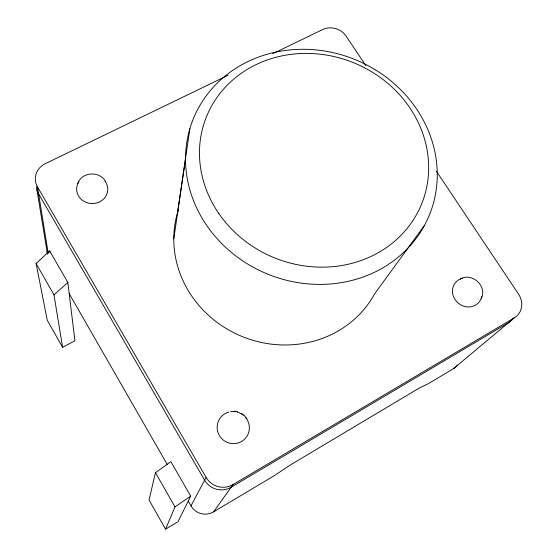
<?xml version="1.0" encoding="UTF-8"?>
<svg xmlns="http://www.w3.org/2000/svg" width="557" height="557" viewBox="0 0 557 557"><rect width="100%" height="100%" fill="white"/><g stroke="black" fill="none" stroke-linecap="round" stroke-linejoin="round"><path stroke-width="0.84" d="M177.544 212.677L189.881 128.639M173.784 238.779L185.516 158.982M155.466 472.691L149.032 499.97L165.554 529.15L178.003 521.756L190.696 496.12L170.867 461.642L155.466 472.691L174.989 506.905L165.554 529.15M481.283 298.489C487.535 286.201 472.051 272.095 460.284 278.973M77.674 183.692C81.468 171.925 99.341 170.595 105.37 181.136M436.43 171.257L518.532 294.117A18.437 16.613 41.8 0 1 514.292 317.852L453.482 368.678L428.34 383.682L419.546 387.881L290.343 464.963L274.274 475.643L213.61 511.855A16.661 16.466 -88.5 0 1 191.009 505.881L206.104 477.398L37.479 186.846A18.799 17.142 -1 0 1 45.333 163.654L228.231 75.223M213.61 511.855L233.049 484.555L514.292 317.852M424.545 225.279A127.462 115.835 22.2 0 1 207.079 225.982A127.462 115.835 22.2 0 1 302.535 49.281A127.462 115.835 22.2 0 1 424.545 225.279L374.617 293.852A107.111 99.919 22.2 0 1 240.513 335.836A107.111 99.919 22.2 0 1 178.303 210.184M36.08 263.489L49.677 250.915L67.843 282.503L74.916 340.773L62.593 347.324L47.248 320.226L36.08 263.489L53.98 294.862L62.593 347.324M53.98 294.862L67.843 282.503M174.989 506.905L190.696 496.12M272.784 53.681L322.809 29.5A17.211 15.046 20.5 0 1 346.12 36.108L365.921 65.74M233.501 411.261L237.533 411.797M241.299 413.357L244.558 415.821L247.078 419.024M69.2 293.678L167.33 464.629M188.245 501.063L191.009 505.881M36.915 189.659L47.47 254.138M37.479 186.846L48.243 253.491M49.677 250.915L49.914 252.412M47.324 253.463A15.909 14.809 -4 0 1 47.22 251.13M457.388 365.141A15.638 14.426 44.1 0 1 453.482 368.678M36.477 186.727A18.52 16.919 -1.2 0 0 38.6 193.808L204.628 480.183A19.439 19.265 66.5 0 0 231.148 487.222L508.409 322.775A18.165 16.404 42 0 0 512.851 318.743M233.049 484.555A19.739 19.558 63.5 0 1 206.104 477.398M105.008 181.164A15.575 14.308 1.8 0 1 102.746 199.831A15.575 14.308 1.8 0 1 82.29 200.235A15.575 14.308 1.8 0 1 78.948 181.679M481.735 296.394A15.331 13.932 39.7 0 1 467.079 306.9A15.331 13.932 39.7 0 1 452.625 293.469A15.331 13.932 39.7 0 1 462.331 278.368M247.092 419.553A16.209 15.965 37.2 0 1 240.269 442.154A16.209 15.965 37.2 0 1 218.177 433.047A16.209 15.965 37.2 0 1 228.934 412.069M230.57 411.727A16.209 15.965 37.2 0 1 233.084 411.539M233.919 411.567A16.209 15.965 37.2 0 1 235.597 411.748M237.24 412.096A16.209 15.965 37.2 0 1 243.228 415.125M245.63 417.485A16.209 15.965 37.2 0 1 246.647 418.843M218.929 213.672A116.079 105.273 22.2 0 0 416.963 213.777A116.079 105.273 22.2 0 0 306.294 53.402A116.079 105.273 22.2 0 0 218.929 213.672"/></g></svg>
